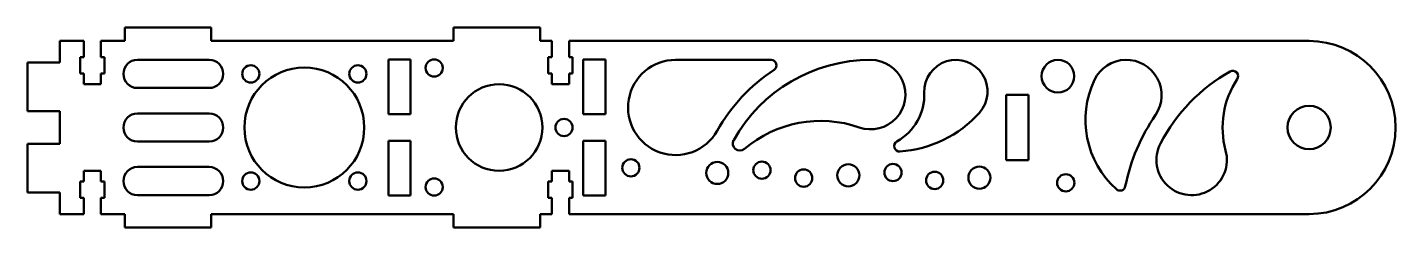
# Model space of a CAD drawing. Header units: inches. Extents: x 0.9 to 32.5, y 9.5 to 14.2.
import ezdxf

# ---------------------------------------------------------------- set-up
doc = ezdxf.new("R2010")
doc.units = ezdxf.units.IN
doc.header["$MEASUREMENT"] = 0
doc.layers.add('Visible (ANSI)', color=7, linetype='Continuous', lineweight=50)

msp = doc.modelspace()

# ---------------------------------------------------------------- linework, layer by layer
at = {"layer": 'Visible (ANSI)'}
for p, q in [((3.129, 14.162), (3.129, 13.849)), ((5.129, 14.162), (3.129, 14.162)), ((5.129, 13.849), (5.129, 14.162)), ((10.729, 14.162), (10.729, 13.849)), ((12.729, 14.162), (10.729, 14.162)), ((12.729, 13.849), (12.729, 14.162)), ((1.629, 13.849), (1.629, 13.349)), ((2.18, 13.849), (1.629, 13.849)), ((2.18, 13.474), (2.18, 13.849)), ((2.577, 13.849), (2.577, 13.474)), ((3.129, 13.849), (2.577, 13.849)), ((10.729, 13.849), (5.129, 13.849)), ((12.999, 13.849), (12.729, 13.849)), ((12.999, 13.474), (12.999, 13.849)), ((13.396, 13.849), (13.396, 13.474)), ((30.496, 13.849), (13.396, 13.849)), ((0.879, 13.349), (0.879, 12.224)), ((1.629, 13.349), (0.879, 13.349)), ((2.097, 13.474), (2.18, 13.474)), ((2.097, 13.099), (2.097, 13.474)), ((2.577, 13.474), (2.66, 13.474)), ((2.66, 13.474), (2.66, 13.099)), ((3.423, 13.412), (5.08, 13.412)), ((9.224, 12.157), (9.224, 13.417)), ((9.224, 13.417), (9.734, 13.417)), ((9.734, 13.417), (9.734, 12.157)), ((12.916, 13.474), (12.999, 13.474)), ((12.916, 13.099), (12.916, 13.474)), ((13.396, 13.474), (13.479, 13.474)), ((13.479, 13.474), (13.479, 13.099)), ((13.724, 12.157), (13.724, 13.417)), ((13.724, 13.417), (14.234, 13.417)), ((14.234, 13.417), (14.234, 12.157)), ((15.859, 13.412), (18.064, 13.412)), ((2.18, 13.099), (2.097, 13.099)), ((2.18, 12.849), (2.18, 13.099)), ((2.577, 13.099), (2.577, 12.849)), ((2.66, 13.099), (2.577, 13.099)), ((12.999, 13.099), (12.916, 13.099)), ((12.999, 12.849), (12.999, 13.099)), ((13.396, 13.099), (13.396, 12.849)), ((13.479, 13.099), (13.396, 13.099)), ((2.577, 12.849), (2.18, 12.849)), ((5.08, 12.762), (3.423, 12.762)), ((13.396, 12.849), (12.999, 12.849)), ((23.499, 11.094), (23.499, 12.604)), ((23.499, 12.604), (24.009, 12.604)), ((24.009, 12.604), (24.009, 11.094)), ((0.879, 12.224), (1.629, 12.224)), ((1.629, 12.224), (1.629, 11.474)), ((3.423, 12.174), (5.08, 12.174)), ((9.734, 12.157), (9.224, 12.157)), ((14.234, 12.157), (13.724, 12.157)), ((0.879, 11.474), (0.879, 10.349)), ((1.629, 11.474), (0.879, 11.474)), ((5.08, 11.524), (3.423, 11.524)), ((9.224, 10.282), (9.224, 11.542)), ((9.224, 11.542), (9.734, 11.542)), ((9.734, 11.542), (9.734, 10.282)), ((13.724, 10.282), (13.724, 11.542)), ((13.724, 11.542), (14.234, 11.542)), ((14.234, 11.542), (14.234, 10.282)), ((24.009, 11.094), (23.499, 11.094)), ((2.18, 10.849), (2.577, 10.849)), ((2.18, 10.599), (2.18, 10.849)), ((2.577, 10.849), (2.577, 10.599)), ((3.423, 10.937), (5.08, 10.937)), ((12.999, 10.849), (13.396, 10.849)), ((12.999, 10.599), (12.999, 10.849)), ((13.396, 10.849), (13.396, 10.599)), ((2.097, 10.599), (2.18, 10.599)), ((2.097, 10.224), (2.097, 10.599)), ((2.577, 10.599), (2.66, 10.599)), ((2.66, 10.599), (2.66, 10.224)), ((12.916, 10.599), (12.999, 10.599)), ((12.916, 10.224), (12.916, 10.599)), ((13.396, 10.599), (13.479, 10.599)), ((13.479, 10.599), (13.479, 10.224)), ((0.879, 10.349), (1.629, 10.349)), ((1.629, 10.349), (1.629, 9.849)), ((2.18, 10.224), (2.097, 10.224)), ((2.18, 9.849), (2.18, 10.224)), ((2.577, 10.224), (2.577, 9.849)), ((2.66, 10.224), (2.577, 10.224)), ((5.08, 10.287), (3.423, 10.287)), ((9.734, 10.282), (9.224, 10.282)), ((12.999, 10.224), (12.916, 10.224)), ((12.999, 9.849), (12.999, 10.224)), ((13.396, 10.224), (13.396, 9.849)), ((13.479, 10.224), (13.396, 10.224)), ((14.234, 10.282), (13.724, 10.282)), ((1.629, 9.849), (2.18, 9.849)), ((2.577, 9.849), (3.129, 9.849)), ((3.129, 9.849), (3.129, 9.537)), ((5.129, 9.849), (10.729, 9.849)), ((5.129, 9.537), (5.129, 9.849)), ((10.729, 9.849), (10.729, 9.537)), ((12.729, 9.849), (12.999, 9.849)), ((12.729, 9.537), (12.729, 9.849)), ((13.396, 9.849), (30.496, 9.849)), ((3.129, 9.537), (5.129, 9.537)), ((10.729, 9.537), (12.729, 9.537))]:
    msp.add_line(p, q, dxfattribs=at)
for centre, radius in [((6.041, 13.087), 0.199), ((8.516, 13.087), 0.199), ((10.279, 13.224), 0.199), ((24.692, 13.035), 0.377), ((7.279, 11.849), 1.385), ((11.779, 11.849), 1), ((30.496, 11.849), 0.5), ((13.279, 11.849), 0.199), ((14.824, 10.918), 0.199), ((6.041, 10.612), 0.199), ((8.516, 10.612), 0.199), ((16.821, 10.8), 0.255), ((17.852, 10.864), 0.199), ((18.817, 10.681), 0.199), ((19.849, 10.745), 0.255), ((20.88, 10.809), 0.199), ((21.845, 10.627), 0.199), ((22.877, 10.691), 0.255), ((24.873, 10.572), 0.199), ((10.279, 10.474), 0.199)]:
    msp.add_circle(centre, radius, dxfattribs=at)
for centre, radius, start, end in [((30.496, 11.849), 2, 270, 90), ((3.423, 13.087), 0.325, 90, 270), ((5.08, 13.087), 0.325, 270, 90), ((15.859, 12.312), 1.1, 90, 330.6724), ((20.365, 9.78), 3.631, 90, 150.6724), ((18.064, 13.287), 0.125, 303.273, 90), ((20.365, 12.609), 0.802, 250.9016, 90), ((22.335, 12.68), 0.731, 318.0461, 182.0632), ((26.273, 12.597), 0.815, 325.665, 154.5303), ((20.365, 9.78), 4.069, 123.273, 150.6724), ((30.679, 9.588), 4.084, 119.4809, 152.4134), ((30.496, 11.849), 2, 146.1281, 195.4085), ((28.731, 13.034), 0.125, 326.1281, 119.4809), ((20.365, 12.609), 1.24, 299.292, 2.0632), ((27.478, 12.023), 2.149, 154.5303, 228.1329), ((3.423, 11.849), 0.325, 90, 270), ((5.08, 11.849), 0.325, 270, 90), ((20.851, 14.014), 2.726, 273.9989, 318.0461), ((30.679, 9.588), 4.521, 145.665, 168.4667), ((19.21, 9.275), 2.726, 70.9016, 130.2938), ((17.341, 11.479), 0.163, 150.6724, 310.2938), ((21.033, 11.419), 0.125, 119.292, 273.9989), ((27.782, 11.101), 0.815, 152.4134, 15.4085), ((3.423, 10.612), 0.325, 90, 270), ((5.08, 10.612), 0.325, 270, 90), ((26.127, 10.516), 0.125, 228.1329, 348.4667)]:
    msp.add_arc(centre, radius, start, end, dxfattribs=at)

doc.saveas('drawing.dxf')
